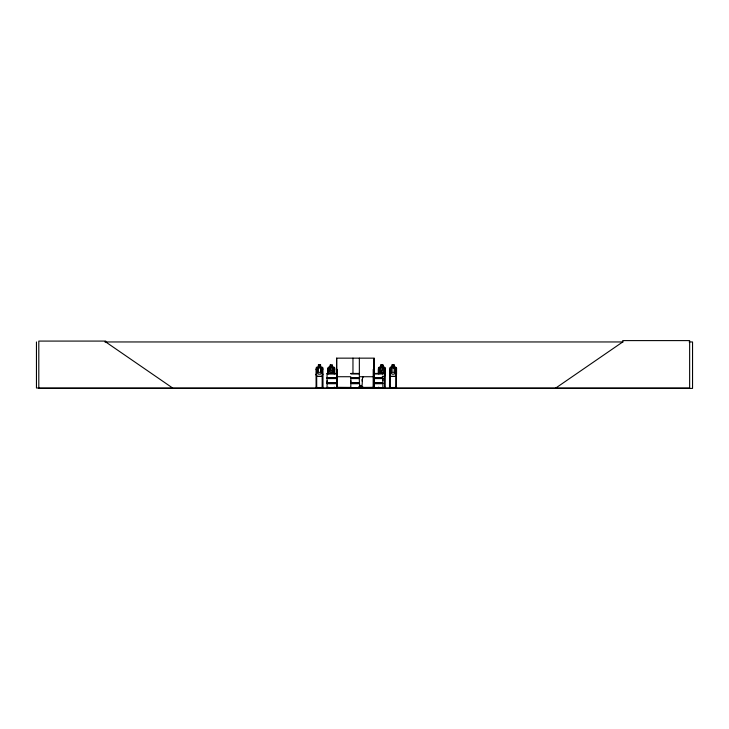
<?xml version="1.0" encoding="UTF-8"?>
<svg xmlns="http://www.w3.org/2000/svg" width="729" height="729" viewBox="0 0 729 729"><rect width="100%" height="100%" fill="white"/><g stroke="black" fill="none" stroke-linecap="round" stroke-linejoin="round"><path stroke-width="1.09" d="M327.084 382.853L327.084 380.72M359.515 382.853L350.822 382.853L350.831 380.72M382.88 380.72L382.88 378.579L374.196 378.579M327.084 383.709L327.011 387.855L340.224 387.919L328.597 387.518M382.898 387.828L370.897 387.637L384.511 387.527M360.919 385.778L360.791 386.042M322.92 374.177L322.136 376.446L316.769 376.446L316.058 374.177L316.823 376.374L322.081 376.374M385.295 374.177L384.502 376.446L382.351 376.446M336.598 387.919L336.616 358.149M378.296 387.637L378.387 387.336M380.793 372.337L380.793 368.072L382.925 368.072L382.925 372.337L380.793 372.337L383.354 367.234M382.925 374.168L384.065 372.337L384.065 368.072L382.925 367.307L382.925 365.019L380.793 365.019M378.506 368.081L379.189 367.307L384.447 367.307M352.298 387.71L355.834 387.71M353.182 387.71L352.909 387.983C354.513 387.892 351.679 388.074 353.009 387.846M354.832 387.983L354.923 387.992M355.798 388.001L356.244 387.992M358.741 388.001L358.95 387.464L373.922 387.336L374.123 387.937M359.397 387.464L359.105 386.498L358.941 388.001M359.242 388.001L359.944 388.001M359.534 387.983L359.807 388.01M358.96 387.846L360.08 387.974M350.804 388.001L361.967 387.846C359.944 387.837 362.614 388.338 361.684 387.646M361.183 387.992L362.678 387.974M361.456 387.983L362.887 387.974L362.614 386.498L362.131 387.983M555.808 388.01L622.73 341.956L622.73 340.598L689.643 340.598L689.643 388.01L36.45 388.01L36.45 341.956M353.146 387.846L352.872 387.81M354.741 387.892L355.342 387.846M359.953 387.892L358.923 387.71M389.486 387.965L389.651 369.439L390.279 369.439L390.352 388.01M350.786 387.846L350.831 383.709L359.515 383.709M104.867 341.956L623.076 341.956M689.133 341.956L692.55 341.956L692.55 388.402L38.801 388.402L38.801 341.081L105.723 341.081L105.723 341.956L172.636 388.01M318.418 365.019L320.55 365.019M392.056 365.019L394.189 365.019L394.189 367.307L395.328 368.072L395.328 372.337L394.189 374.168L392.056 374.168L390.908 372.337L390.908 368.072L392.056 367.307L391.974 364.947L394.261 364.947L394.261 367.234L395.747 367.234L396.549 368.036L396.549 374.177L395.765 376.446L390.398 376.446L389.696 374.177L389.696 368.045L390.416 367.234L391.974 367.234M318.345 367.234L316.787 367.234L316.058 368.045L316.094 388.01M320.632 367.234L322.109 367.234L322.92 368.036L323.011 387.965M332.506 367.216L333.982 367.216L334.793 368.017L334.711 373.795M380.711 367.234L379.153 367.234L378.433 368.045L378.433 373.157M316.823 367.307L322.081 367.307L322.838 368.072M328.697 367.288L333.955 367.288M390.452 367.307L395.71 367.307L396.476 368.072L396.403 388.01M316.022 369.439L316.65 369.439L316.723 388.01M322.838 369.439L322.209 369.439L322.136 388.01M327.895 369.421L328.524 369.421L328.524 373.795M334.711 369.421L334.082 369.421L334.082 373.795M336.616 369.439L337.327 369.439L337.39 388.01M373.849 369.439L373.221 369.439L373.148 388.01M374.259 369.439L374.506 373.913M385.213 369.439L384.575 369.439L384.511 388.01M396.476 369.439L395.847 369.439L395.774 388.01M332.433 372.319L330.292 372.319L330.292 368.054L332.433 368.054L332.433 372.319L329.873 367.216M327.066 373.439L335.777 373.439M350.813 373.439L359.525 373.439M374.187 373.439L382.898 373.439M335.777 373.613L327.066 373.613L327.084 377.722M350.813 373.594L359.525 373.613M374.187 373.585L382.898 373.585M327.084 373.859L335.759 373.859M350.831 373.859L359.506 373.859M374.205 373.859L382.88 373.859M382.342 376.374L384.447 376.374M395.71 376.374L390.452 376.374L389.769 374.168M336.698 376.729L350.795 376.729M373.849 376.729L359.351 376.729L359.351 358.149M327.075 377.722L335.768 377.722M350.822 377.722L359.515 377.722M374.196 377.722L382.889 377.722M327.011 378.023L335.823 378.023M350.767 378.023L359.579 378.023M374.141 378.023L382.953 378.023M327.011 378.287L335.823 378.287M350.767 378.287L359.579 378.287M374.141 378.287L382.953 378.287M335.768 378.579L327.075 378.579L327.075 382.853L335.768 382.853M359.515 378.579L350.822 378.579L350.822 382.853M374.196 382.853L382.889 382.853L382.889 378.579M327.011 383.144L335.823 383.144M350.767 383.144L359.579 383.144M374.141 383.144L382.953 383.144M327.011 383.408L335.823 383.408M350.767 383.408L359.579 383.408M374.141 383.408L382.953 383.408M327.075 383.709L335.768 383.709M374.196 383.709L382.889 383.709L382.889 387.828M316.723 387.336L315.949 387.336L315.949 388.01M322.136 387.336L322.911 387.336M336.543 387.336L351.168 387.436L351.168 388.01M384.511 387.336L385.286 387.336L385.258 388.01M389.578 387.336L390.352 387.336M395.774 387.336L396.549 387.336L396.549 388.01M316.723 387.527L322.136 387.527M360.062 387.518L361.092 387.518M390.352 387.527L395.774 387.527M327.084 387.71L340.224 387.664M350.831 387.71L362.614 387.71M370.897 387.664L382.88 387.71M362.185 388.01L361.721 387.646M353.182 387.892L352.736 387.628L353 388.001M374.259 387.965L374.259 358.149M359.679 387.992L359.361 387.646M359.133 387.71L359.552 388.001L352.143 388.01M356.053 387.974L355.196 387.628M334.811 387.901L334.784 387.318M359.215 378.169L359.698 387.117L362.021 387.117L362.504 378.169A2.324 2.324 0 0 0 363.179 376.519M395.92 387.336L395.92 388.01M390.206 387.336L390.206 388.01M389.723 387.336L389.723 388.01M385.286 374.177L385.295 368.036L384.484 367.234L382.998 367.234L382.998 364.947L380.711 364.947L380.793 367.307L379.645 368.072L379.645 372.337M385.213 368.072L385.14 388.01M384.648 387.336L384.657 388.01M379.089 387.527L379.089 388.01M379.016 373.804L379.016 369.439L378.387 369.439L378.387 373.804M379.016 387.336L378.943 388.01M378.46 387.336L378.46 388.01M374.542 387.336L374.496 388.01M373.767 388.01L373.849 358.149L336.698 358.149L336.689 388.01M373.294 387.336L373.294 388.01M372.464 387.436L372.464 388.01M361.402 387.464L361.402 385.431L360.336 385.431L360.336 387.464M360.427 387.436L360.427 388.01M359.115 387.436L359.023 388.01M355.779 387.464L355.761 388.01M355.479 387.628L355.041 387.628M352.964 358.149L352.964 373.448M349.856 387.436L349.856 388.01M337.946 387.436L337.946 388.01M337.245 387.336L337.245 388.01M336.862 369.439L336.853 388.01M334.638 387.318L334.638 388.001M334.082 387.318L334.155 388.001M334.01 387.518L334.01 388.001M333.572 372.319L333.572 368.054L332.433 367.288L332.506 364.928L330.219 364.928L330.219 367.216L328.661 367.216L327.932 368.036L327.895 373.795M330.292 365.001L330.292 367.288L329.153 368.054L329.153 372.319M328.597 388.001L328.524 387.318L328.451 388.001M328.014 368.063L328.014 373.139M327.968 387.318L327.895 388.001M327.822 387.318L327.795 388.001M322.765 387.336L322.765 388.01M322.282 387.336L322.282 388.01M316.577 387.336L316.577 388.01M361.994 379.472A1.549 1.549 0 0 1 361.994 381.021M321.699 372.337L320.55 374.168L318.418 374.168L317.279 372.337L317.279 368.072L318.418 367.307L318.345 364.947L320.632 364.947L320.55 367.307L321.699 368.072L321.699 372.337M320.177 365.402L318.801 365.402L318.801 366.168L320.177 366.168L320.177 365.402M332.05 365.384L330.674 365.384L330.674 366.149L332.05 366.149L332.05 365.384M382.543 365.402L381.176 365.402L381.176 366.168L382.543 366.168L382.543 365.402M393.806 365.402L392.439 365.402L392.439 366.168L393.806 366.168L393.806 365.402M320.55 368.072L318.418 368.072L318.418 372.337L320.55 372.337L320.55 368.072M394.189 368.072L392.056 368.072L392.056 372.337L394.189 372.337L394.189 368.072"/></g></svg>
